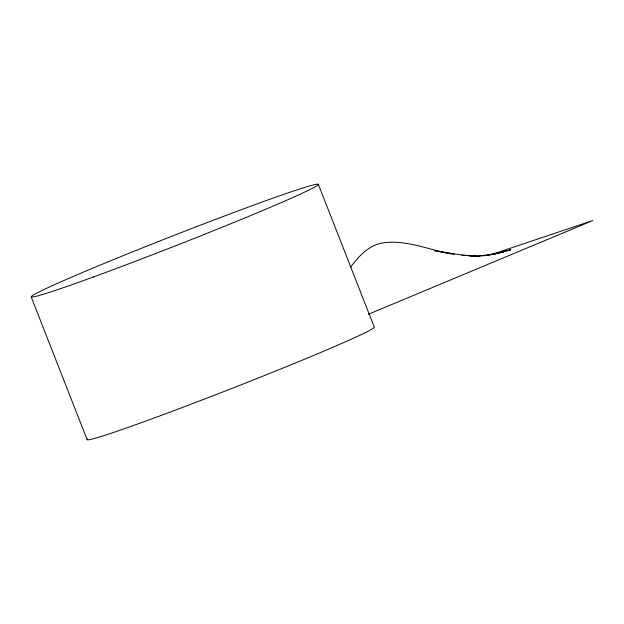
<?xml version="1.0" encoding="UTF-8"?>
<svg xmlns="http://www.w3.org/2000/svg" width="624" height="624" viewBox="0 0 624 624"><rect width="100%" height="100%" fill="white"/><g stroke="black" fill="none" stroke-linecap="round" stroke-linejoin="round"><path stroke-width="0.94" d="M350.477 267.423C358.34 256.55 368.41 245.521 382.239 243.025C406.739 239.054 430.482 250.809 454.264 254.327M368.417 314.27L592.8 220.537L490.417 254.92M500.487 252.626L505.526 251.004M503.022 251.768L510.799 249.803L495.308 253.711L503.201 252.041L487.375 255.115L495.472 253.952L479.193 255.871L487.601 255.497L470.714 255.863L461.924 255.068L434.795 250.731L446.854 253.001M470.714 255.863L479.575 256.651L461.924 255.068M448.711 253.352L450.559 253.703M318.318 184.283L374.275 327.077A154.222 5.117 -21.4 0 1 226.762 390.437A154.222 5.117 -21.4 0 1 87.571 438.992M31.2 296.923L87.157 439.717M93.366 276.986A154.222 5.117 -21.4 0 0 317.905 185.008A154.222 5.117 -21.4 0 0 112.999 259.818A154.222 5.117 -21.4 0 0 93.366 276.986"/></g></svg>
